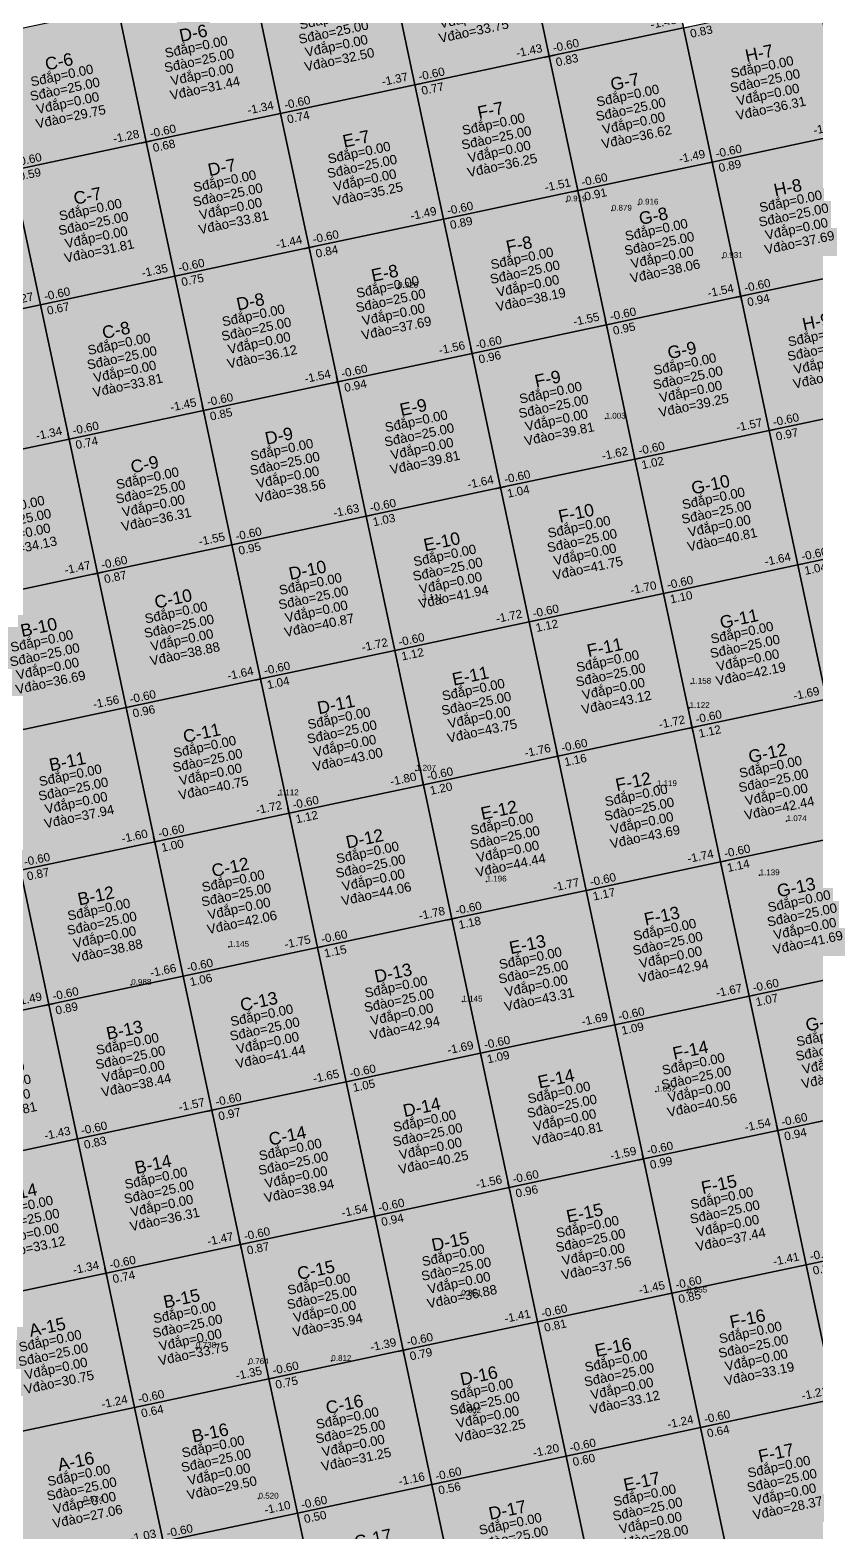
# Model space of a CAD drawing. Header units: metres. Extents: x 466 to 874, y 288 to 471.
# Drawn here: x 650.3 to 678.9, y 364 to 418.7 of the extents above; entities that cross this region are included whole.
import ezdxf
from ezdxf.enums import TextEntityAlignment as Align

# ---------------------------------------------------------------- set-up
doc = ezdxf.new("R2010")
doc.units = ezdxf.units.M
for name, color, linetype in [('SN-Dao', 1, 'Continuous'), ('SN-DiemDo', 9, 'Continuous'), ('SN-Luoi', 8, 'Continuous'), ('SN-Nut', 7, 'Continuous'), ('SN-O', 7, 'Continuous')]:
    doc.layers.add(name, color=color, linetype=linetype)
doc.styles.add('SN', font='arial.ttf')

# ---------------------------------------------------------------- blocks, each defined once
blk = doc.blocks.new('SN_O')
at = {"color": 2, "style": 'SN'}
blk.add_attdef('TEN', text='', height=0.456, dxfattribs=at).set_placement((0, 1.026), align=Align.MIDDLE_CENTER)
at = {"color": 7, "style": 'SN'}
for tag, p in [('SDAP', (0, 0.513)), ('SDAO', (0, 0)), ('VDAP', (0, -0.513)), ('VDAO', (0, -1.026))]:
    blk.add_attdef(tag, text='', height=0.342, dxfattribs=at).set_placement(p, align=Align.MIDDLE_CENTER)
blk = doc.blocks.new('SN_NUT')
for p, q in [((-0.19, 0), (0.19, 0)), ((0, -0.19), (0, 0.19))]:
    blk.add_line(p, q)
at = {"color": 5, "style": 'SN'}
blk.add_attdef('CC', text='', height=0.304, dxfattribs=at).set_placement((-0.19, 0.114), align=Align.BOTTOM_RIGHT)
at = {"color": 1, "style": 'SN'}
blk.add_attdef('CDTK', (0.19, 0.114), '', height=0.304, dxfattribs=at)
at = {"color": 3, "style": 'SN'}
blk.add_attdef('CDTN', (0.19, -0.418), '', height=0.304, dxfattribs=at)

msp = doc.modelspace()

# ---------------------------------------------------------------- hatches: boundary and pattern name
at = {"layer": 'SN-Dao', "transparency": 33554534}
for points in [[(668.176, 422.646), (673.066, 423.685), (674.106, 418.795), (669.215, 417.755)], [(663.285, 421.606), (668.176, 422.646), (669.215, 417.755), (664.324, 416.715)], [(658.394, 420.567), (663.285, 421.606), (664.324, 416.715), (659.434, 415.676)], [(653.503, 419.527), (658.394, 420.567), (659.434, 415.676), (654.543, 414.636)], [(674.106, 418.795), (678.997, 419.834), (680.036, 414.943), (675.145, 413.904)], [(648.613, 418.488), (653.503, 419.527), (654.543, 414.636), (649.652, 413.597)], [(669.215, 417.755), (674.106, 418.795), (675.145, 413.904), (670.255, 412.864)], [(664.324, 416.715), (669.215, 417.755), (670.255, 412.864), (665.364, 411.825)], [(659.434, 415.676), (664.324, 416.715), (665.364, 411.825), (660.473, 410.785)], [(654.543, 414.636), (659.434, 415.676), (660.473, 410.785), (655.582, 409.746)], [(675.145, 413.904), (680.036, 414.943), (681.076, 410.053), (676.185, 409.013)], [(649.652, 413.597), (654.543, 414.636), (655.582, 409.746), (650.692, 408.706)], [(670.255, 412.864), (675.145, 413.904), (676.185, 409.013), (671.294, 407.974)], [(644.761, 412.557), (649.652, 413.597), (650.692, 408.706), (645.801, 407.666)], [(665.364, 411.825), (670.255, 412.864), (671.294, 407.974), (666.403, 406.934)], [(660.473, 410.785), (665.364, 411.825), (666.403, 406.934), (661.513, 405.894)], [(655.582, 409.746), (660.473, 410.785), (661.513, 405.894), (656.622, 404.855)], [(676.185, 409.013), (681.076, 410.053), (682.115, 405.162), (677.225, 404.122)], [(650.692, 408.706), (655.582, 409.746), (656.622, 404.855), (651.731, 403.815)], [(645.801, 407.666), (650.692, 408.706), (651.731, 403.815), (646.841, 402.776)], [(671.294, 407.974), (676.185, 409.013), (677.225, 404.122), (672.334, 403.083)], [(666.403, 406.934), (671.294, 407.974), (672.334, 403.083), (667.443, 402.043)], [(661.513, 405.894), (666.403, 406.934), (667.443, 402.043), (662.552, 401.004)], [(656.622, 404.855), (661.513, 405.894), (662.552, 401.004), (657.662, 399.964)], [(651.731, 403.815), (656.622, 404.855), (657.662, 399.964), (652.771, 398.925)], [(677.225, 404.122), (682.115, 405.162), (683.155, 400.271), (678.264, 399.232)], [(646.841, 402.776), (651.731, 403.815), (652.771, 398.925), (647.88, 397.885)], [(672.334, 403.083), (677.225, 404.122), (678.264, 399.232), (673.373, 398.192)], [(667.443, 402.043), (672.334, 403.083), (673.373, 398.192), (668.483, 397.153)], [(662.552, 401.004), (667.443, 402.043), (668.483, 397.153), (663.592, 396.113)], [(657.662, 399.964), (662.552, 401.004), (663.592, 396.113), (658.701, 395.073)], [(652.771, 398.925), (657.662, 399.964), (658.701, 395.073), (653.81, 394.034)], [(678.264, 399.232), (683.155, 400.271), (684.194, 395.38), (679.304, 394.341)], [(647.88, 397.885), (652.771, 398.925), (653.81, 394.034), (648.92, 392.994)], [(673.373, 398.192), (678.264, 399.232), (679.304, 394.341), (674.413, 393.301)], [(668.483, 397.153), (673.373, 398.192), (674.413, 393.301), (669.522, 392.262)], [(663.592, 396.113), (668.483, 397.153), (669.522, 392.262), (664.631, 391.222)], [(658.701, 395.073), (663.592, 396.113), (664.631, 391.222), (659.741, 390.183)], [(653.81, 394.034), (658.701, 395.073), (659.741, 390.183), (654.85, 389.143)], [(648.92, 392.994), (653.81, 394.034), (654.85, 389.143), (649.959, 388.104)], [(674.413, 393.301), (679.304, 394.341), (680.343, 389.45), (675.452, 388.411)], [(669.522, 392.262), (674.413, 393.301), (675.452, 388.411), (670.562, 387.371)], [(664.631, 391.222), (669.522, 392.262), (670.562, 387.371), (665.671, 386.331)], [(659.741, 390.183), (664.631, 391.222), (665.671, 386.331), (660.78, 385.292)], [(654.85, 389.143), (659.741, 390.183), (660.78, 385.292), (655.89, 384.252)], [(649.959, 388.104), (654.85, 389.143), (655.89, 384.252), (650.999, 383.213)], [(675.452, 388.411), (680.343, 389.45), (681.383, 384.559), (676.492, 383.52)], [(649.959, 388.104), (650.999, 383.213), (646.108, 382.173), (645.068, 387.064)], [(670.562, 387.371), (675.452, 388.411), (676.492, 383.52), (671.601, 382.48)], [(665.671, 386.331), (670.562, 387.371), (671.601, 382.48), (666.711, 381.441)], [(660.78, 385.292), (665.671, 386.331), (666.711, 381.441), (661.82, 380.401)], [(655.89, 384.252), (660.78, 385.292), (661.82, 380.401), (656.929, 379.362)], [(650.999, 383.213), (655.89, 384.252), (656.929, 379.362), (652.038, 378.322)], [(676.492, 383.52), (681.383, 384.559), (682.422, 379.669), (677.532, 378.629)], [(671.601, 382.48), (676.492, 383.52), (677.532, 378.629), (672.641, 377.59)], [(650.999, 383.213), (652.038, 378.322), (647.148, 377.283), (646.108, 382.173)], [(666.711, 381.441), (671.601, 382.48), (672.641, 377.59), (667.75, 376.55)], [(661.82, 380.401), (666.711, 381.441), (667.75, 376.55), (662.859, 375.51)], [(656.929, 379.362), (661.82, 380.401), (662.859, 375.51), (657.969, 374.471)], [(652.038, 378.322), (656.929, 379.362), (657.969, 374.471), (653.078, 373.431)], [(677.532, 378.629), (682.422, 379.669), (683.462, 374.778), (678.571, 373.738)], [(672.641, 377.59), (677.532, 378.629), (678.571, 373.738), (673.68, 372.699)], [(652.038, 378.322), (653.078, 373.431), (648.187, 372.392), (647.148, 377.283)], [(667.75, 376.55), (672.641, 377.59), (673.68, 372.699), (668.79, 371.659)], [(662.859, 375.51), (667.75, 376.55), (668.79, 371.659), (663.899, 370.62)], [(657.969, 374.471), (662.859, 375.51), (663.899, 370.62), (659.008, 369.58)], [(678.571, 373.738), (683.462, 374.778), (684.501, 369.887), (679.611, 368.848)], [(653.078, 373.431), (657.969, 374.471), (659.008, 369.58), (654.117, 368.541)], [(673.68, 372.699), (678.571, 373.738), (679.611, 368.848), (674.72, 367.808)], [(653.078, 373.431), (654.117, 368.541), (649.227, 367.501), (648.187, 372.392)], [(668.79, 371.659), (673.68, 372.699), (674.72, 367.808), (669.829, 366.769)], [(663.899, 370.62), (668.79, 371.659), (669.829, 366.769), (664.938, 365.729)], [(659.008, 369.58), (663.899, 370.62), (664.938, 365.729), (660.048, 364.689)], [(654.117, 368.541), (659.008, 369.58), (660.048, 364.689), (655.157, 363.65)], [(674.72, 367.808), (679.611, 368.848), (680.65, 363.957), (675.76, 362.917)], [(654.117, 368.541), (655.157, 363.65), (650.266, 362.61), (649.227, 367.501)], [(669.829, 366.769), (674.72, 367.808), (675.76, 362.917), (670.869, 361.878)], [(664.938, 365.729), (669.829, 366.769), (670.869, 361.878), (665.978, 360.838)], [(660.048, 364.689), (664.938, 365.729), (665.978, 360.838), (661.087, 359.799)], [(655.157, 363.65), (660.048, 364.689), (661.087, 359.799), (656.197, 358.759)]]:
    msp.add_hatch(color=1, dxfattribs=at).paths.add_polyline_path(points)

# ---------------------------------------------------------------- linework, layer by layer
at = {"layer": 'SN-DiemDo'}
for p in [(669.841, 412.471, 0.919), (671.492, 412.135, 0.879), (672.46, 412.358, 0.916), (675.527, 410.415, 0.931), (663.71, 409.327, 0.926), (671.265, 404.559, 1.003), (664.607, 397.963, 1.111), (674.379, 394.905, 1.158), (674.325, 394.02, 1.122), (664.361, 391.737, 1.207), (673.131, 391.172, 1.119), (659.363, 390.841, 1.112), (677.856, 389.896, 1.074), (676.872, 387.926, 1.139), (666.932, 387.698, 1.196), (657.552, 385.321, 1.145), (653.998, 383.937, 0.988), (666.054, 383.325, 1.145), (673.099, 380.048, 1.052), (666.011, 372.614, 0.851), (674.234, 372.726, 0.855), (656.356, 370.714, 0.738), (658.267, 370.118, 0.764), (661.281, 370.234, 0.812), (666.002, 368.34, 0.662), (652.247, 365.104, 0.524), (658.631, 365.22, 0.52)]:
    msp.add_point(p, dxfattribs=at)
at = {"layer": 'SN-Luoi'}
for points in [[(668.176, 422.646), (673.066, 423.685), (674.106, 418.795), (669.215, 417.755)], [(663.285, 421.606), (668.176, 422.646), (669.215, 417.755), (664.324, 416.715)], [(658.394, 420.567), (663.285, 421.606), (664.324, 416.715), (659.434, 415.676)], [(653.503, 419.527), (658.394, 420.567), (659.434, 415.676), (654.543, 414.636)], [(674.106, 418.795), (678.997, 419.834), (680.036, 414.943), (675.145, 413.904)], [(648.613, 418.488), (653.503, 419.527), (654.543, 414.636), (649.652, 413.597)], [(669.215, 417.755), (674.106, 418.795), (675.145, 413.904), (670.255, 412.864)], [(664.324, 416.715), (669.215, 417.755), (670.255, 412.864), (665.364, 411.825)], [(659.434, 415.676), (664.324, 416.715), (665.364, 411.825), (660.473, 410.785)], [(654.543, 414.636), (659.434, 415.676), (660.473, 410.785), (655.582, 409.746)], [(675.145, 413.904), (680.036, 414.943), (681.076, 410.053), (676.185, 409.013)], [(649.652, 413.597), (654.543, 414.636), (655.582, 409.746), (650.692, 408.706)], [(670.255, 412.864), (675.145, 413.904), (676.185, 409.013), (671.294, 407.974)], [(644.761, 412.557), (649.652, 413.597), (650.692, 408.706), (645.801, 407.666)], [(665.364, 411.825), (670.255, 412.864), (671.294, 407.974), (666.403, 406.934)], [(660.473, 410.785), (665.364, 411.825), (666.403, 406.934), (661.513, 405.894)], [(655.582, 409.746), (660.473, 410.785), (661.513, 405.894), (656.622, 404.855)], [(676.185, 409.013), (681.076, 410.053), (682.115, 405.162), (677.225, 404.122)], [(650.692, 408.706), (655.582, 409.746), (656.622, 404.855), (651.731, 403.815)], [(645.801, 407.666), (650.692, 408.706), (651.731, 403.815), (646.841, 402.776)], [(671.294, 407.974), (676.185, 409.013), (677.225, 404.122), (672.334, 403.083)], [(666.403, 406.934), (671.294, 407.974), (672.334, 403.083), (667.443, 402.043)], [(661.513, 405.894), (666.403, 406.934), (667.443, 402.043), (662.552, 401.004)], [(656.622, 404.855), (661.513, 405.894), (662.552, 401.004), (657.662, 399.964)], [(651.731, 403.815), (656.622, 404.855), (657.662, 399.964), (652.771, 398.925)], [(677.225, 404.122), (682.115, 405.162), (683.155, 400.271), (678.264, 399.232)], [(646.841, 402.776), (651.731, 403.815), (652.771, 398.925), (647.88, 397.885)], [(672.334, 403.083), (677.225, 404.122), (678.264, 399.232), (673.373, 398.192)], [(667.443, 402.043), (672.334, 403.083), (673.373, 398.192), (668.483, 397.153)], [(662.552, 401.004), (667.443, 402.043), (668.483, 397.153), (663.592, 396.113)], [(657.662, 399.964), (662.552, 401.004), (663.592, 396.113), (658.701, 395.073)], [(652.771, 398.925), (657.662, 399.964), (658.701, 395.073), (653.81, 394.034)], [(678.264, 399.232), (683.155, 400.271), (684.194, 395.38), (679.304, 394.341)], [(647.88, 397.885), (652.771, 398.925), (653.81, 394.034), (648.92, 392.994)], [(673.373, 398.192), (678.264, 399.232), (679.304, 394.341), (674.413, 393.301)], [(668.483, 397.153), (673.373, 398.192), (674.413, 393.301), (669.522, 392.262)], [(663.592, 396.113), (668.483, 397.153), (669.522, 392.262), (664.631, 391.222)], [(658.701, 395.073), (663.592, 396.113), (664.631, 391.222), (659.741, 390.183)], [(653.81, 394.034), (658.701, 395.073), (659.741, 390.183), (654.85, 389.143)], [(648.92, 392.994), (653.81, 394.034), (654.85, 389.143), (649.959, 388.104)], [(674.413, 393.301), (679.304, 394.341), (680.343, 389.45), (675.452, 388.411)], [(669.522, 392.262), (674.413, 393.301), (675.452, 388.411), (670.562, 387.371)], [(664.631, 391.222), (669.522, 392.262), (670.562, 387.371), (665.671, 386.331)], [(659.741, 390.183), (664.631, 391.222), (665.671, 386.331), (660.78, 385.292)], [(654.85, 389.143), (659.741, 390.183), (660.78, 385.292), (655.89, 384.252)], [(649.959, 388.104), (654.85, 389.143), (655.89, 384.252), (650.999, 383.213)], [(675.452, 388.411), (680.343, 389.45), (681.383, 384.559), (676.492, 383.52)], [(649.959, 388.104), (650.999, 383.213), (646.108, 382.173), (645.068, 387.064)], [(670.562, 387.371), (675.452, 388.411), (676.492, 383.52), (671.601, 382.48)], [(665.671, 386.331), (670.562, 387.371), (671.601, 382.48), (666.711, 381.441)], [(660.78, 385.292), (665.671, 386.331), (666.711, 381.441), (661.82, 380.401)], [(655.89, 384.252), (660.78, 385.292), (661.82, 380.401), (656.929, 379.362)], [(650.999, 383.213), (655.89, 384.252), (656.929, 379.362), (652.038, 378.322)], [(676.492, 383.52), (681.383, 384.559), (682.422, 379.669), (677.532, 378.629)], [(671.601, 382.48), (676.492, 383.52), (677.532, 378.629), (672.641, 377.59)], [(650.999, 383.213), (652.038, 378.322), (647.148, 377.283), (646.108, 382.173)], [(666.711, 381.441), (671.601, 382.48), (672.641, 377.59), (667.75, 376.55)], [(661.82, 380.401), (666.711, 381.441), (667.75, 376.55), (662.859, 375.51)], [(656.929, 379.362), (661.82, 380.401), (662.859, 375.51), (657.969, 374.471)], [(652.038, 378.322), (656.929, 379.362), (657.969, 374.471), (653.078, 373.431)], [(677.532, 378.629), (682.422, 379.669), (683.462, 374.778), (678.571, 373.738)], [(672.641, 377.59), (677.532, 378.629), (678.571, 373.738), (673.68, 372.699)], [(652.038, 378.322), (653.078, 373.431), (648.187, 372.392), (647.148, 377.283)], [(667.75, 376.55), (672.641, 377.59), (673.68, 372.699), (668.79, 371.659)], [(662.859, 375.51), (667.75, 376.55), (668.79, 371.659), (663.899, 370.62)], [(657.969, 374.471), (662.859, 375.51), (663.899, 370.62), (659.008, 369.58)], [(678.571, 373.738), (683.462, 374.778), (684.501, 369.887), (679.611, 368.848)], [(653.078, 373.431), (657.969, 374.471), (659.008, 369.58), (654.117, 368.541)], [(673.68, 372.699), (678.571, 373.738), (679.611, 368.848), (674.72, 367.808)], [(653.078, 373.431), (654.117, 368.541), (649.227, 367.501), (648.187, 372.392)], [(668.79, 371.659), (673.68, 372.699), (674.72, 367.808), (669.829, 366.769)], [(663.899, 370.62), (668.79, 371.659), (669.829, 366.769), (664.938, 365.729)], [(659.008, 369.58), (663.899, 370.62), (664.938, 365.729), (660.048, 364.689)], [(654.117, 368.541), (659.008, 369.58), (660.048, 364.689), (655.157, 363.65)], [(674.72, 367.808), (679.611, 368.848), (680.65, 363.957), (675.76, 362.917)], [(654.117, 368.541), (655.157, 363.65), (650.266, 362.61), (649.227, 367.501)], [(669.829, 366.769), (674.72, 367.808), (675.76, 362.917), (670.869, 361.878)], [(664.938, 365.729), (669.829, 366.769), (670.869, 361.878), (665.978, 360.838)], [(660.048, 364.689), (664.938, 365.729), (665.978, 360.838), (661.087, 359.799)], [(655.157, 363.65), (660.048, 364.689), (661.087, 359.799), (656.197, 358.759)]]:
    msp.add_lwpolyline(points, close=True, dxfattribs=at)

# ---------------------------------------------------------------- block references
at = {"layer": 'SN-Nut', "rotation": 12.00000000000403}
for p, values in [((674.106, 418.795), {'CDTK': '-0.60', 'CDTN': '0.83', 'CC': '-1.43'}), ((669.215, 417.755), {'CDTK': '-0.60', 'CDTN': '0.83', 'CC': '-1.43'}), ((664.324, 416.715), {'CDTK': '-0.60', 'CDTN': '0.77', 'CC': '-1.37'}), ((659.434, 415.676), {'CDTK': '-0.60', 'CDTN': '0.74', 'CC': '-1.34'}), ((654.543, 414.636), {'CDTK': '-0.60', 'CDTN': '0.68', 'CC': '-1.28'}), ((680.036, 414.943), {'CDTK': '-0.60', 'CDTN': '0.88', 'CC': '-1.48'}), ((649.652, 413.597), {'CDTK': '-0.60', 'CDTN': '0.59', 'CC': '-1.19'}), ((675.145, 413.904), {'CDTK': '-0.60', 'CDTN': '0.89', 'CC': '-1.49'}), ((670.255, 412.864), {'CDTK': '-0.60', 'CDTN': '0.91', 'CC': '-1.51'}), ((665.364, 411.825), {'CDTK': '-0.60', 'CDTN': '0.89', 'CC': '-1.49'}), ((660.473, 410.785), {'CDTK': '-0.60', 'CDTN': '0.84', 'CC': '-1.44'}), ((655.582, 409.746), {'CDTK': '-0.60', 'CDTN': '0.75', 'CC': '-1.35'}), ((650.692, 408.706), {'CDTK': '-0.60', 'CDTN': '0.67', 'CC': '-1.27'}), ((676.185, 409.013), {'CDTK': '-0.60', 'CDTN': '0.94', 'CC': '-1.54'}), ((671.294, 407.974), {'CDTK': '-0.60', 'CDTN': '0.95', 'CC': '-1.55'}), ((666.403, 406.934), {'CDTK': '-0.60', 'CDTN': '0.96', 'CC': '-1.56'}), ((661.513, 405.894), {'CDTK': '-0.60', 'CDTN': '0.94', 'CC': '-1.54'}), ((656.622, 404.855), {'CDTK': '-0.60', 'CDTN': '0.85', 'CC': '-1.45'}), ((651.731, 403.815), {'CDTK': '-0.60', 'CDTN': '0.74', 'CC': '-1.34'}), ((677.225, 404.122), {'CDTK': '-0.60', 'CDTN': '0.97', 'CC': '-1.57'}), ((672.334, 403.083), {'CDTK': '-0.60', 'CDTN': '1.02', 'CC': '-1.62'}), ((667.443, 402.043), {'CDTK': '-0.60', 'CDTN': '1.04', 'CC': '-1.64'}), ((662.552, 401.004), {'CDTK': '-0.60', 'CDTN': '1.03', 'CC': '-1.63'}), ((657.662, 399.964), {'CDTK': '-0.60', 'CDTN': '0.95', 'CC': '-1.55'}), ((652.771, 398.925), {'CDTK': '-0.60', 'CDTN': '0.87', 'CC': '-1.47'}), ((678.264, 399.232), {'CDTK': '-0.60', 'CDTN': '1.04', 'CC': '-1.64'}), ((673.373, 398.192), {'CDTK': '-0.60', 'CDTN': '1.10', 'CC': '-1.70'}), ((668.483, 397.153), {'CDTK': '-0.60', 'CDTN': '1.12', 'CC': '-1.72'}), ((663.592, 396.113), {'CDTK': '-0.60', 'CDTN': '1.12', 'CC': '-1.72'}), ((658.701, 395.073), {'CDTK': '-0.60', 'CDTN': '1.04', 'CC': '-1.64'}), ((653.81, 394.034), {'CDTK': '-0.60', 'CDTN': '0.96', 'CC': '-1.56'}), ((679.304, 394.341), {'CDTK': '-0.60', 'CDTN': '1.09', 'CC': '-1.69'}), ((674.413, 393.301), {'CDTK': '-0.60', 'CDTN': '1.12', 'CC': '-1.72'}), ((669.522, 392.262), {'CDTK': '-0.60', 'CDTN': '1.16', 'CC': '-1.76'}), ((664.631, 391.222), {'CDTK': '-0.60', 'CDTN': '1.20', 'CC': '-1.80'}), ((659.741, 390.183), {'CDTK': '-0.60', 'CDTN': '1.12', 'CC': '-1.72'}), ((654.85, 389.143), {'CDTK': '-0.60', 'CDTN': '1.00', 'CC': '-1.60'}), ((675.452, 388.411), {'CDTK': '-0.60', 'CDTN': '1.14', 'CC': '-1.74'}), ((649.959, 388.104), {'CDTK': '-0.60', 'CDTN': '0.87', 'CC': '-1.47'}), ((670.562, 387.371), {'CDTK': '-0.60', 'CDTN': '1.17', 'CC': '-1.77'}), ((665.671, 386.331), {'CDTK': '-0.60', 'CDTN': '1.18', 'CC': '-1.78'}), ((660.78, 385.292), {'CDTK': '-0.60', 'CDTN': '1.15', 'CC': '-1.75'}), ((655.89, 384.252), {'CDTK': '-0.60', 'CDTN': '1.06', 'CC': '-1.66'}), ((676.492, 383.52), {'CDTK': '-0.60', 'CDTN': '1.07', 'CC': '-1.67'}), ((650.999, 383.213), {'CDTK': '-0.60', 'CDTN': '0.89', 'CC': '-1.49'}), ((671.601, 382.48), {'CDTK': '-0.60', 'CDTN': '1.09', 'CC': '-1.69'}), ((666.711, 381.441), {'CDTK': '-0.60', 'CDTN': '1.09', 'CC': '-1.69'}), ((661.82, 380.401), {'CDTK': '-0.60', 'CDTN': '1.05', 'CC': '-1.65'}), ((656.929, 379.362), {'CDTK': '-0.60', 'CDTN': '0.97', 'CC': '-1.57'}), ((677.532, 378.629), {'CDTK': '-0.60', 'CDTN': '0.94', 'CC': '-1.54'}), ((652.038, 378.322), {'CDTK': '-0.60', 'CDTN': '0.83', 'CC': '-1.43'}), ((672.641, 377.59), {'CDTK': '-0.60', 'CDTN': '0.99', 'CC': '-1.59'}), ((667.75, 376.55), {'CDTK': '-0.60', 'CDTN': '0.96', 'CC': '-1.56'}), ((662.859, 375.51), {'CDTK': '-0.60', 'CDTN': '0.94', 'CC': '-1.54'}), ((657.969, 374.471), {'CDTK': '-0.60', 'CDTN': '0.87', 'CC': '-1.47'}), ((678.571, 373.738), {'CDTK': '-0.60', 'CDTN': '0.81', 'CC': '-1.41'}), ((653.078, 373.431), {'CDTK': '-0.60', 'CDTN': '0.74', 'CC': '-1.34'}), ((673.68, 372.699), {'CDTK': '-0.60', 'CDTN': '0.85', 'CC': '-1.45'}), ((668.79, 371.659), {'CDTK': '-0.60', 'CDTN': '0.81', 'CC': '-1.41'}), ((663.899, 370.62), {'CDTK': '-0.60', 'CDTN': '0.79', 'CC': '-1.39'}), ((659.008, 369.58), {'CDTK': '-0.60', 'CDTN': '0.75', 'CC': '-1.35'}), ((679.611, 368.848), {'CDTK': '-0.60', 'CDTN': '0.61', 'CC': '-1.21'}), ((654.117, 368.541), {'CDTK': '-0.60', 'CDTN': '0.64', 'CC': '-1.24'}), ((674.72, 367.808), {'CDTK': '-0.60', 'CDTN': '0.64', 'CC': '-1.24'}), ((669.829, 366.769), {'CDTK': '-0.60', 'CDTN': '0.60', 'CC': '-1.20'}), ((664.938, 365.729), {'CDTK': '-0.60', 'CDTN': '0.56', 'CC': '-1.16'}), ((660.048, 364.689), {'CDTK': '-0.60', 'CDTN': '0.50', 'CC': '-1.10'}), ((655.157, 363.65), {'CDTK': '-0.60', 'CDTN': '0.43', 'CC': '-1.03'})]:
    msp.add_blockref('SN_NUT', p, dxfattribs=at).add_auto_attribs(values)
at = {"layer": 'SN-O', "rotation": 12.00000000000403}
for p, values in [((666.25, 419.681), {'TEN': 'F-6', 'SDAP': 'Sđắp=0.00', 'SDAO': 'Sđào=25.00', 'VDAP': 'Vđắp=0.00', 'VDAO': 'Vđào=33.75'}), ((661.359, 418.641), {'TEN': 'E-6', 'SDAP': 'Sđắp=0.00', 'SDAO': 'Sđào=25.00', 'VDAP': 'Vđắp=0.00', 'VDAO': 'Vđào=32.50'}), ((656.468, 417.602), {'TEN': 'D-6', 'SDAP': 'Sđắp=0.00', 'SDAO': 'Sđào=25.00', 'VDAP': 'Vđắp=0.00', 'VDAO': 'Vđào=31.44'}), ((677.071, 416.869), {'TEN': 'H-7', 'SDAP': 'Sđắp=0.00', 'SDAO': 'Sđào=25.00', 'VDAP': 'Vđắp=0.00', 'VDAO': 'Vđào=36.31'}), ((651.578, 416.562), {'TEN': 'C-6', 'SDAP': 'Sđắp=0.00', 'SDAO': 'Sđào=25.00', 'VDAP': 'Vđắp=0.00', 'VDAO': 'Vđào=29.75'}), ((672.18, 415.829), {'TEN': 'G-7', 'SDAP': 'Sđắp=0.00', 'SDAO': 'Sđào=25.00', 'VDAP': 'Vđắp=0.00', 'VDAO': 'Vđào=36.62'}), ((667.29, 414.79), {'TEN': 'F-7', 'SDAP': 'Sđắp=0.00', 'SDAO': 'Sđào=25.00', 'VDAP': 'Vđắp=0.00', 'VDAO': 'Vđào=36.25'}), ((662.399, 413.75), {'TEN': 'E-7', 'SDAP': 'Sđắp=0.00', 'SDAO': 'Sđào=25.00', 'VDAP': 'Vđắp=0.00', 'VDAO': 'Vđào=35.25'}), ((657.508, 412.711), {'TEN': 'D-7', 'SDAP': 'Sđắp=0.00', 'SDAO': 'Sđào=25.00', 'VDAP': 'Vđắp=0.00', 'VDAO': 'Vđào=33.81'}), ((678.111, 411.978), {'TEN': 'H-8', 'SDAP': 'Sđắp=0.00', 'SDAO': 'Sđào=25.00', 'VDAP': 'Vđắp=0.00', 'VDAO': 'Vđào=37.69'}), ((652.617, 411.671), {'TEN': 'C-7', 'SDAP': 'Sđắp=0.00', 'SDAO': 'Sđào=25.00', 'VDAP': 'Vđắp=0.00', 'VDAO': 'Vđào=31.81'}), ((673.22, 410.939), {'TEN': 'G-8', 'SDAP': 'Sđắp=0.00', 'SDAO': 'Sđào=25.00', 'VDAP': 'Vđắp=0.00', 'VDAO': 'Vđào=38.06'}), ((668.329, 409.899), {'TEN': 'F-8', 'SDAP': 'Sđắp=0.00', 'SDAO': 'Sđào=25.00', 'VDAP': 'Vđắp=0.00', 'VDAO': 'Vđào=38.19'}), ((663.438, 408.86), {'TEN': 'E-8', 'SDAP': 'Sđắp=0.00', 'SDAO': 'Sđào=25.00', 'VDAP': 'Vđắp=0.00', 'VDAO': 'Vđào=37.69'}), ((658.548, 407.82), {'TEN': 'D-8', 'SDAP': 'Sđắp=0.00', 'SDAO': 'Sđào=25.00', 'VDAP': 'Vđắp=0.00', 'VDAO': 'Vđào=36.12'}), ((679.15, 407.088), {'TEN': 'H-9', 'SDAP': 'Sđắp=0.00', 'SDAO': 'Sđào=25.00', 'VDAP': 'Vđắp=0.00', 'VDAO': 'Vđào=38.63'}), ((653.657, 406.78), {'TEN': 'C-8', 'SDAP': 'Sđắp=0.00', 'SDAO': 'Sđào=25.00', 'VDAP': 'Vđắp=0.00', 'VDAO': 'Vđào=33.81'}), ((674.259, 406.048), {'TEN': 'G-9', 'SDAP': 'Sđắp=0.00', 'SDAO': 'Sđào=25.00', 'VDAP': 'Vđắp=0.00', 'VDAO': 'Vđào=39.25'}), ((669.369, 405.008), {'TEN': 'F-9', 'SDAP': 'Sđắp=0.00', 'SDAO': 'Sđào=25.00', 'VDAP': 'Vđắp=0.00', 'VDAO': 'Vđào=39.81'}), ((664.478, 403.969), {'TEN': 'E-9', 'SDAP': 'Sđắp=0.00', 'SDAO': 'Sđào=25.00', 'VDAP': 'Vđắp=0.00', 'VDAO': 'Vđào=39.81'}), ((659.587, 402.929), {'TEN': 'D-9', 'SDAP': 'Sđắp=0.00', 'SDAO': 'Sđào=25.00', 'VDAP': 'Vđắp=0.00', 'VDAO': 'Vđào=38.56'}), ((654.696, 401.89), {'TEN': 'C-9', 'SDAP': 'Sđắp=0.00', 'SDAO': 'Sđào=25.00', 'VDAP': 'Vđắp=0.00', 'VDAO': 'Vđào=36.31'}), ((649.806, 400.85), {'TEN': 'B-9', 'SDAP': 'Sđắp=0.00', 'SDAO': 'Sđào=25.00', 'VDAP': 'Vđắp=0.00', 'VDAO': 'Vđào=34.13'}), ((675.299, 401.157), {'TEN': 'G-10', 'SDAP': 'Sđắp=0.00', 'SDAO': 'Sđào=25.00', 'VDAP': 'Vđắp=0.00', 'VDAO': 'Vđào=40.81'}), ((670.408, 400.118), {'TEN': 'F-10', 'SDAP': 'Sđắp=0.00', 'SDAO': 'Sđào=25.00', 'VDAP': 'Vđắp=0.00', 'VDAO': 'Vđào=41.75'}), ((665.517, 399.078), {'TEN': 'E-10', 'SDAP': 'Sđắp=0.00', 'SDAO': 'Sđào=25.00', 'VDAP': 'Vđắp=0.00', 'VDAO': 'Vđào=41.94'}), ((660.627, 398.039), {'TEN': 'D-10', 'SDAP': 'Sđắp=0.00', 'SDAO': 'Sđào=25.00', 'VDAP': 'Vđắp=0.00', 'VDAO': 'Vđào=40.87'}), ((655.736, 396.999), {'TEN': 'C-10', 'SDAP': 'Sđắp=0.00', 'SDAO': 'Sđào=25.00', 'VDAP': 'Vđắp=0.00', 'VDAO': 'Vđào=38.88'}), ((650.845, 395.959), {'TEN': 'B-10', 'SDAP': 'Sđắp=0.00', 'SDAO': 'Sđào=25.00', 'VDAP': 'Vđắp=0.00', 'VDAO': 'Vđào=36.69'}), ((676.338, 396.266), {'TEN': 'G-11', 'SDAP': 'Sđắp=0.00', 'SDAO': 'Sđào=25.00', 'VDAP': 'Vđắp=0.00', 'VDAO': 'Vđào=42.19'}), ((671.448, 395.227), {'TEN': 'F-11', 'SDAP': 'Sđắp=0.00', 'SDAO': 'Sđào=25.00', 'VDAP': 'Vđắp=0.00', 'VDAO': 'Vđào=43.12'}), ((666.557, 394.187), {'TEN': 'E-11', 'SDAP': 'Sđắp=0.00', 'SDAO': 'Sđào=25.00', 'VDAP': 'Vđắp=0.00', 'VDAO': 'Vđào=43.75'}), ((661.666, 393.148), {'TEN': 'D-11', 'SDAP': 'Sđắp=0.00', 'SDAO': 'Sđào=25.00', 'VDAP': 'Vđắp=0.00', 'VDAO': 'Vđào=43.00'}), ((656.776, 392.108), {'TEN': 'C-11', 'SDAP': 'Sđắp=0.00', 'SDAO': 'Sđào=25.00', 'VDAP': 'Vđắp=0.00', 'VDAO': 'Vđào=40.75'}), ((651.885, 391.069), {'TEN': 'B-11', 'SDAP': 'Sđắp=0.00', 'SDAO': 'Sđào=25.00', 'VDAP': 'Vđắp=0.00', 'VDAO': 'Vđào=37.94'}), ((677.378, 391.376), {'TEN': 'G-12', 'SDAP': 'Sđắp=0.00', 'SDAO': 'Sđào=25.00', 'VDAP': 'Vđắp=0.00', 'VDAO': 'Vđào=42.44'}), ((672.487, 390.336), {'TEN': 'F-12', 'SDAP': 'Sđắp=0.00', 'SDAO': 'Sđào=25.00', 'VDAP': 'Vđắp=0.00', 'VDAO': 'Vđào=43.69'}), ((667.597, 389.297), {'TEN': 'E-12', 'SDAP': 'Sđắp=0.00', 'SDAO': 'Sđào=25.00', 'VDAP': 'Vđắp=0.00', 'VDAO': 'Vđào=44.44'}), ((662.706, 388.257), {'TEN': 'D-12', 'SDAP': 'Sđắp=0.00', 'SDAO': 'Sđào=25.00', 'VDAP': 'Vđắp=0.00', 'VDAO': 'Vđào=44.06'}), ((657.815, 387.218), {'TEN': 'C-12', 'SDAP': 'Sđắp=0.00', 'SDAO': 'Sđào=25.00', 'VDAP': 'Vđắp=0.00', 'VDAO': 'Vđào=42.06'}), ((652.924, 386.178), {'TEN': 'B-12', 'SDAP': 'Sđắp=0.00', 'SDAO': 'Sđào=25.00', 'VDAP': 'Vđắp=0.00', 'VDAO': 'Vđào=38.88'}), ((678.418, 386.485), {'TEN': 'G-13', 'SDAP': 'Sđắp=0.00', 'SDAO': 'Sđào=25.00', 'VDAP': 'Vđắp=0.00', 'VDAO': 'Vđào=41.69'}), ((673.527, 385.445), {'TEN': 'F-13', 'SDAP': 'Sđắp=0.00', 'SDAO': 'Sđào=25.00', 'VDAP': 'Vđắp=0.00', 'VDAO': 'Vđào=42.94'}), ((668.636, 384.406), {'TEN': 'E-13', 'SDAP': 'Sđắp=0.00', 'SDAO': 'Sđào=25.00', 'VDAP': 'Vđắp=0.00', 'VDAO': 'Vđào=43.31'}), ((663.745, 383.366), {'TEN': 'D-13', 'SDAP': 'Sđắp=0.00', 'SDAO': 'Sđào=25.00', 'VDAP': 'Vđắp=0.00', 'VDAO': 'Vđào=42.94'}), ((658.855, 382.327), {'TEN': 'C-13', 'SDAP': 'Sđắp=0.00', 'SDAO': 'Sđào=25.00', 'VDAP': 'Vđắp=0.00', 'VDAO': 'Vđào=41.44'}), ((653.964, 381.287), {'TEN': 'B-13', 'SDAP': 'Sđắp=0.00', 'SDAO': 'Sđào=25.00', 'VDAP': 'Vđắp=0.00', 'VDAO': 'Vđào=38.44'}), ((679.457, 381.594), {'TEN': 'G-14', 'SDAP': 'Sđắp=0.00', 'SDAO': 'Sđào=25.00', 'VDAP': 'Vđắp=0.00', 'VDAO': 'Vđào=39.56'}), ((674.566, 380.555), {'TEN': 'F-14', 'SDAP': 'Sđắp=0.00', 'SDAO': 'Sđào=25.00', 'VDAP': 'Vđắp=0.00', 'VDAO': 'Vđào=40.56'}), ((649.073, 380.248), {'TEN': 'A-13', 'SDAP': 'Sđắp=0.00', 'SDAO': 'Sđào=25.00', 'VDAP': 'Vđắp=0.00', 'VDAO': 'Vđào=34.81'}), ((669.676, 379.515), {'TEN': 'E-14', 'SDAP': 'Sđắp=0.00', 'SDAO': 'Sđào=25.00', 'VDAP': 'Vđắp=0.00', 'VDAO': 'Vđào=40.81'}), ((664.785, 378.476), {'TEN': 'D-14', 'SDAP': 'Sđắp=0.00', 'SDAO': 'Sđào=25.00', 'VDAP': 'Vđắp=0.00', 'VDAO': 'Vđào=40.25'}), ((659.894, 377.436), {'TEN': 'C-14', 'SDAP': 'Sđắp=0.00', 'SDAO': 'Sđào=25.00', 'VDAP': 'Vđắp=0.00', 'VDAO': 'Vđào=38.94'}), ((655.003, 376.396), {'TEN': 'B-14', 'SDAP': 'Sđắp=0.00', 'SDAO': 'Sđào=25.00', 'VDAP': 'Vđắp=0.00', 'VDAO': 'Vđào=36.31'}), ((675.606, 375.664), {'TEN': 'F-15', 'SDAP': 'Sđắp=0.00', 'SDAO': 'Sđào=25.00', 'VDAP': 'Vđắp=0.00', 'VDAO': 'Vđào=37.44'}), ((650.113, 375.357), {'TEN': 'A-14', 'SDAP': 'Sđắp=0.00', 'SDAO': 'Sđào=25.00', 'VDAP': 'Vđắp=0.00', 'VDAO': 'Vđào=33.12'}), ((670.715, 374.624), {'TEN': 'E-15', 'SDAP': 'Sđắp=0.00', 'SDAO': 'Sđào=25.00', 'VDAP': 'Vđắp=0.00', 'VDAO': 'Vđào=37.56'}), ((665.825, 373.585), {'TEN': 'D-15', 'SDAP': 'Sđắp=0.00', 'SDAO': 'Sđào=25.00', 'VDAP': 'Vđắp=0.00', 'VDAO': 'Vđào=36.88'}), ((660.934, 372.545), {'TEN': 'C-15', 'SDAP': 'Sđắp=0.00', 'SDAO': 'Sđào=25.00', 'VDAP': 'Vđắp=0.00', 'VDAO': 'Vđào=35.94'}), ((656.043, 371.506), {'TEN': 'B-15', 'SDAP': 'Sđắp=0.00', 'SDAO': 'Sđào=25.00', 'VDAP': 'Vđắp=0.00', 'VDAO': 'Vđào=33.75'}), ((676.646, 370.773), {'TEN': 'F-16', 'SDAP': 'Sđắp=0.00', 'SDAO': 'Sđào=25.00', 'VDAP': 'Vđắp=0.00', 'VDAO': 'Vđào=33.19'}), ((651.152, 370.466), {'TEN': 'A-15', 'SDAP': 'Sđắp=0.00', 'SDAO': 'Sđào=25.00', 'VDAP': 'Vđắp=0.00', 'VDAO': 'Vđào=30.75'}), ((671.755, 369.734), {'TEN': 'E-16', 'SDAP': 'Sđắp=0.00', 'SDAO': 'Sđào=25.00', 'VDAP': 'Vđắp=0.00', 'VDAO': 'Vđào=33.12'}), ((666.864, 368.694), {'TEN': 'D-16', 'SDAP': 'Sđắp=0.00', 'SDAO': 'Sđào=25.00', 'VDAP': 'Vđắp=0.00', 'VDAO': 'Vđào=32.25'}), ((661.973, 367.655), {'TEN': 'C-16', 'SDAP': 'Sđắp=0.00', 'SDAO': 'Sđào=25.00', 'VDAP': 'Vđắp=0.00', 'VDAO': 'Vđào=31.25'}), ((657.083, 366.615), {'TEN': 'B-16', 'SDAP': 'Sđắp=0.00', 'SDAO': 'Sđào=25.00', 'VDAP': 'Vđắp=0.00', 'VDAO': 'Vđào=29.50'}), ((677.685, 365.883), {'TEN': 'F-17', 'SDAP': 'Sđắp=0.00', 'SDAO': 'Sđào=25.00', 'VDAP': 'Vđắp=0.00', 'VDAO': 'Vđào=28.37'}), ((652.192, 365.575), {'TEN': 'A-16', 'SDAP': 'Sđắp=0.00', 'SDAO': 'Sđào=25.00', 'VDAP': 'Vđắp=0.00', 'VDAO': 'Vđào=27.06'}), ((672.794, 364.843), {'TEN': 'E-17', 'SDAP': 'Sđắp=0.00', 'SDAO': 'Sđào=25.00', 'VDAP': 'Vđắp=0.00', 'VDAO': 'Vđào=28.00'}), ((667.904, 363.803), {'TEN': 'D-17', 'SDAP': 'Sđắp=0.00', 'SDAO': 'Sđào=25.00', 'VDAP': 'Vđắp=0.00', 'VDAO': 'Vđào=27.12'}), ((663.013, 362.764), {'TEN': 'C-17', 'SDAP': 'Sđắp=0.00', 'SDAO': 'Sđào=25.00', 'VDAP': 'Vđắp=0.00', 'VDAO': 'Vđào=25.94'})]:
    msp.add_blockref('SN_O', p, dxfattribs=at).add_auto_attribs(values)

# ---------------------------------------------------------------- texts
at = {"layer": 'SN-DiemDo', "style": 'SN'}
for s, p in [('0.919', (669.841, 412.471)), ('0.916', (672.46, 412.358)), ('0.879', (671.492, 412.135)), ('0.931', (675.527, 410.415)), ('0.926', (663.71, 409.327)), ('1.003', (671.265, 404.559)), ('1.111', (664.607, 397.963)), ('1.158', (674.379, 394.905)), ('1.122', (674.325, 394.02)), ('1.207', (664.361, 391.737)), ('1.119', (673.131, 391.172)), ('1.112', (659.363, 390.841)), ('1.074', (677.856, 389.896)), ('1.196', (666.932, 387.698)), ('1.139', (676.872, 387.926)), ('1.145', (657.552, 385.321)), ('0.988', (653.998, 383.937)), ('1.145', (666.054, 383.325)), ('1.052', (673.099, 380.048)), ('0.851', (666.011, 372.614)), ('0.855', (674.234, 372.726)), ('0.738', (656.356, 370.714)), ('0.812', (661.281, 370.234)), ('0.764', (658.267, 370.118)), ('0.662', (666.002, 368.34)), ('0.524', (652.247, 365.104)), ('0.520', (658.631, 365.22))]:
    msp.add_text(s, height=0.209, dxfattribs=at).set_placement(p)

doc.saveas('drawing.dxf')
